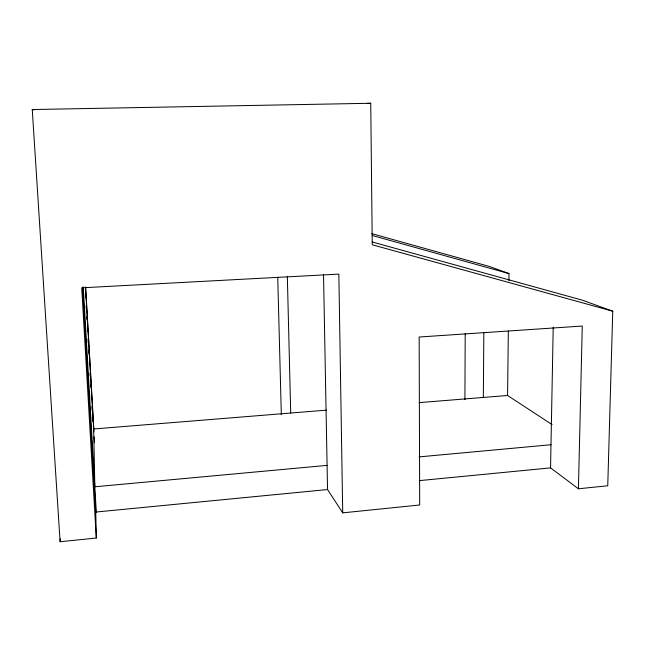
<?xml version="1.0" encoding="UTF-8"?>
<svg xmlns="http://www.w3.org/2000/svg" width="645" height="645" viewBox="0 0 645 645"><rect width="100%" height="100%" fill="white"/><g stroke="black" fill="none" stroke-linecap="round" stroke-linejoin="round"><path stroke-width="0.97" d="M464.908 399.666L465.206 333.618M483.339 397.441L483.831 332.385M552.08 424.587L507.575 395.482L508.325 331.006M508.905 280.639L508.986 273.585L489.144 266.393L371.762 233.635M372.157 241.964L582.298 300.167L612.75 311.204L607.751 485.774L578.42 488.773L550.556 467.883L553.225 327.152M578.42 488.773L582.274 326.039L419.161 337.021L419.685 504.987L342.721 512.856L327.547 489.547L323.532 274.681M82.689 287.057L95.758 512.057L96.307 538.035L60.098 541.736L60.291 538.801M95.758 512.057L327.547 489.547M419.274 480.638L550.556 467.883M327.096 465.376L94.831 486.781L93.678 428.973L326.418 410.139M419.065 456.894L550.999 444.736M419.274 402.625L507.575 395.482M366.779 103.506L370.738 103.265L372.254 244.769L612.75 311.204M60.098 541.736L32.25 109.545L370.738 103.265M32.25 109.545L34.104 109.924M372.221 235.481L508.986 273.585M85.64 286.912L93.823 429.038M85.535 287.662L93.848 431.9M94.13 436.778L94.468 442.631M85.479 294.789L85.656 297.805M86.116 305.843L86.293 308.85M86.752 316.889L86.93 319.904M87.389 327.934L87.567 330.95M88.026 338.988L88.26 343.003M88.663 350.033L88.897 354.049M89.365 362.087L89.534 365.102M90.002 373.132L90.171 376.148M90.639 384.186L90.808 387.194M91.276 395.232L91.501 399.247M91.913 406.277L92.146 410.301M92.549 417.331L92.783 421.346M83.253 287.017L96.299 512.001M96.307 538.035L81.73 287.823L338.851 274.109L342.721 512.856M277.729 277.286L281.325 414.687M287.339 276.342L290.702 413.034"/></g></svg>
